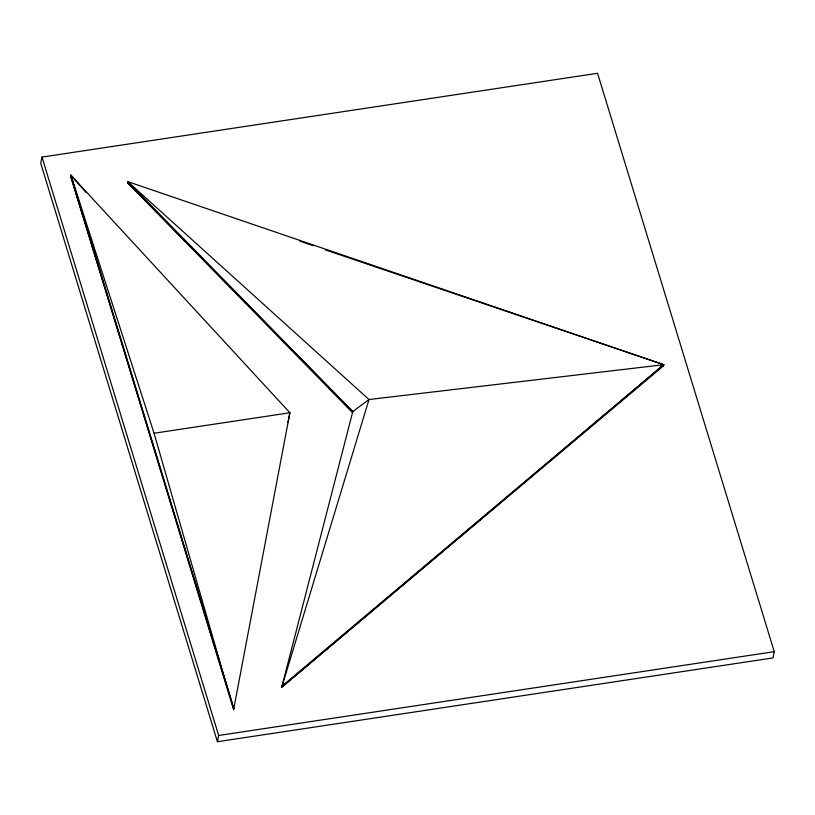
<?xml version="1.0" encoding="UTF-8"?>
<svg xmlns="http://www.w3.org/2000/svg" width="815" height="815" viewBox="0 0 815 815"><rect width="100%" height="100%" fill="white"/><g stroke="black" fill="none" stroke-linecap="round" stroke-linejoin="round"><path stroke-width="1.22" d="M233.61 709.651L289.896 412.747L70.874 175.143L70.66 176.203L233.61 709.651L154.055 433.244L70.874 175.143L85.962 192.33M41.983 157.081L40.75 163.336L217.432 741.721L773.017 657.919L774.25 651.664L597.568 73.279L41.983 157.081L218.665 735.476L217.432 741.721M127.609 182.743L127.823 181.653L663.777 364.692L663.563 365.782L281.725 687.259L368.991 399.523L127.823 181.653L352.783 411.595L352.569 412.696L127.609 182.743L130.023 183.558L127.609 182.743L352.783 411.595L281.725 687.259L663.777 364.692L325.205 249.797M287.98 422.435L289.896 412.747L154.055 433.244M281.939 686.169L663.777 364.692L368.991 399.523L352.783 411.595M661.036 366.159L663.563 365.782M218.665 735.476L774.25 651.664M299.91 241.209L313.164 245.712M72.341 178.118L70.66 176.203L233.813 708.581L70.874 175.143"/></g></svg>
